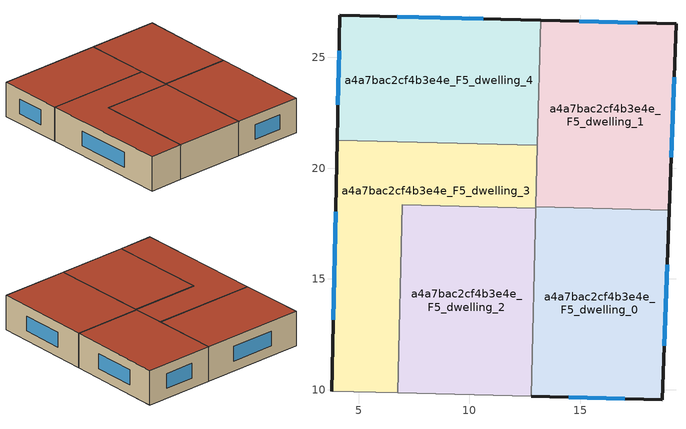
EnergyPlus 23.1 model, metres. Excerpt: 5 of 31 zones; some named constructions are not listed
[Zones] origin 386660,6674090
a4a7bac2cf4b3e4e_F5_dwelling_0
 floor to a4a7bac2cf4b3e4e_F4_dwelling_0 (EU_floor_Construction): 19.02,18.09 18.71,9.54 12.78,9.69 13,18.25 z15
 wall outside (EU_wall_Construction): 12.78,9.69 18.71,9.54 19.02,18.09 z15:18
 wall to a4a7bac2cf4b3e4e_F5_dwelling_1 (EU_wall_Construction): 19.02,18.09 13,18.25 z15:18
 wall to a4a7bac2cf4b3e4e_F5_dwelling_2 (EU_wall_Construction): 13,18.19 12.78,9.69 z15:18
 wall to a4a7bac2cf4b3e4e_F5_dwelling_3 (EU_wall_Construction): 13,18.25 13,18.19 z15:18
 window (EU_Window_Construction): 18.8,11.98 18.93,15.65 / 14.47,9.65 17.02,9.58 z15.86:17.14
 roof outside (EU_roof_Construction): 18.71,9.54 19.02,18.09 13,18.25 12.78,9.69 z18
a4a7bac2cf4b3e4e_F5_dwelling_1
 floor to a4a7bac2cf4b3e4e_F4_dwelling_1 (EU_floor_Construction): 19.33,26.52 19.02,18.09 13,18.25 13.21,26.68 z15
 wall outside (EU_wall_Construction): 19.02,18.09 19.33,26.52 13.21,26.68 z15:18
 wall to a4a7bac2cf4b3e4e_F5_dwelling_4 (EU_wall_Construction): 13.21,26.68 13.07,21.03 z15:18
 wall to a4a7bac2cf4b3e4e_F5_dwelling_3 (EU_wall_Construction): 13.07,21.03 13,18.25 z15:18
 window (EU_Window_Construction): 19.11,20.5 19.24,24.11 / 17.58,26.57 14.96,26.63 z15.86:17.14
 roof outside (EU_roof_Construction): 19.02,18.09 19.33,26.52 13.21,26.68 13,18.25 z18
a4a7bac2cf4b3e4e_F5_dwelling_2
 floor to a4a7bac2cf4b3e4e_F4_dwelling_2 (EU_floor_Construction): 13,18.19 12.78,9.69 6.75,9.85 6.97,18.34 z15
 wall to a4a7bac2cf4b3e4e_F5_dwelling_3 (EU_wall_Construction): 13,18.19 6.97,18.34 6.75,9.85 z15:18
 wall adiabatic (EU_wall_Construction): 6.75,9.85 12.78,9.69 z15:18
 roof outside (EU_roof_Construction): 12.78,9.69 13,18.19 6.97,18.34 6.75,9.85 z18
a4a7bac2cf4b3e4e_F5_dwelling_3
 floor to a4a7bac2cf4b3e4e_F4_dwelling_3 (EU_floor_Construction): 13.07,21.03 13,18.19 6.97,18.34 6.75,9.85 3.77,9.93 4.02,21.26 z15
 wall outside (EU_wall_Construction): 4.02,21.26 3.77,9.93 z15:18
 wall adiabatic (EU_wall_Construction): 3.77,9.93 6.75,9.85 z15:18
 wall to a4a7bac2cf4b3e4e_F5_dwelling_4 (EU_wall_Construction): 13.07,21.03 4.02,21.26 z15:18
 window (EU_Window_Construction): 3.95,18.02 3.84,13.17 z15.86:17.14
 roof outside (EU_roof_Construction): 6.75,9.85 6.97,18.34 13,18.19 13.07,21.03 4.02,21.26 3.77,9.93 z18
a4a7bac2cf4b3e4e_F5_dwelling_4
 floor to a4a7bac2cf4b3e4e_F4_dwelling_4 (EU_floor_Construction): 13.21,26.68 13.07,21.03 4.02,21.26 4.15,26.91 z15
 wall outside (EU_wall_Construction): 13.21,26.68 4.15,26.91 4.02,21.26 z15:18
 window (EU_Window_Construction): 4.11,25.3 4.06,22.87 / 10.62,26.74 6.74,26.84 z15.86:17.14
 roof outside (EU_roof_Construction): 13.07,21.03 13.21,26.68 4.15,26.91 4.02,21.26 z18
[HVACTEMPLATE:THERMOSTAT] Constant Heating Setpoint=20; Constant Cooling Setpoint=50
EU_HeatOnly_a4a7bac2cf4b3e4e_F0_dwelling_3; EU_HeatOnly_a4a7bac2cf4b3e4e_F0_dwelling_4; EU_HeatOnly_a4a7bac2cf4b3e4e_F0_dwelling_5; EU_HeatOnly_a4a7bac2cf4b3e4e_F1_dwelling_0; EU_HeatOnly_a4a7bac2cf4b3e4e_F1_dwelling_1; EU_HeatOnly_a4a7bac2cf4b3e4e_F1_dwelling_2; EU_HeatOnly_a4a7bac2cf4b3e4e_F1_dwelling_3; EU_HeatOnly_a4a7bac2cf4b3e4e_F1_dwelling_4; EU_HeatOnly_a4a7bac2cf4b3e4e_F2_dwelling_0; EU_HeatOnly_a4a7bac2cf4b3e4e_F2_dwelling_1; EU_HeatOnly_a4a7bac2cf4b3e4e_F2_dwelling_2; EU_HeatOnly_a4a7bac2cf4b3e4e_F2_dwelling_3; EU_HeatOnly_a4a7bac2cf4b3e4e_F2_dwelling_4; EU_HeatOnly_a4a7bac2cf4b3e4e_F3_dwelling_0; EU_HeatOnly_a4a7bac2cf4b3e4e_F3_dwelling_1; EU_HeatOnly_a4a7bac2cf4b3e4e_F3_dwelling_2; EU_HeatOnly_a4a7bac2cf4b3e4e_F3_dwelling_3; EU_HeatOnly_a4a7bac2cf4b3e4e_F3_dwelling_4; EU_HeatOnly_a4a7bac2cf4b3e4e_F4_dwelling_0; EU_HeatOnly_a4a7bac2cf4b3e4e_F4_dwelling_1; EU_HeatOnly_a4a7bac2cf4b3e4e_F4_dwelling_2; EU_HeatOnly_a4a7bac2cf4b3e4e_F4_dwelling_3; EU_HeatOnly_a4a7bac2cf4b3e4e_F4_dwelling_4; EU_HeatOnly_a4a7bac2cf4b3e4e_F5_dwelling_0; EU_HeatOnly_a4a7bac2cf4b3e4e_F5_dwelling_1; EU_HeatOnly_a4a7bac2cf4b3e4e_F5_dwelling_2; EU_HeatOnly_a4a7bac2cf4b3e4e_F5_dwelling_3; EU_HeatOnly_a4a7bac2cf4b3e4e_F5_dwelling_4
